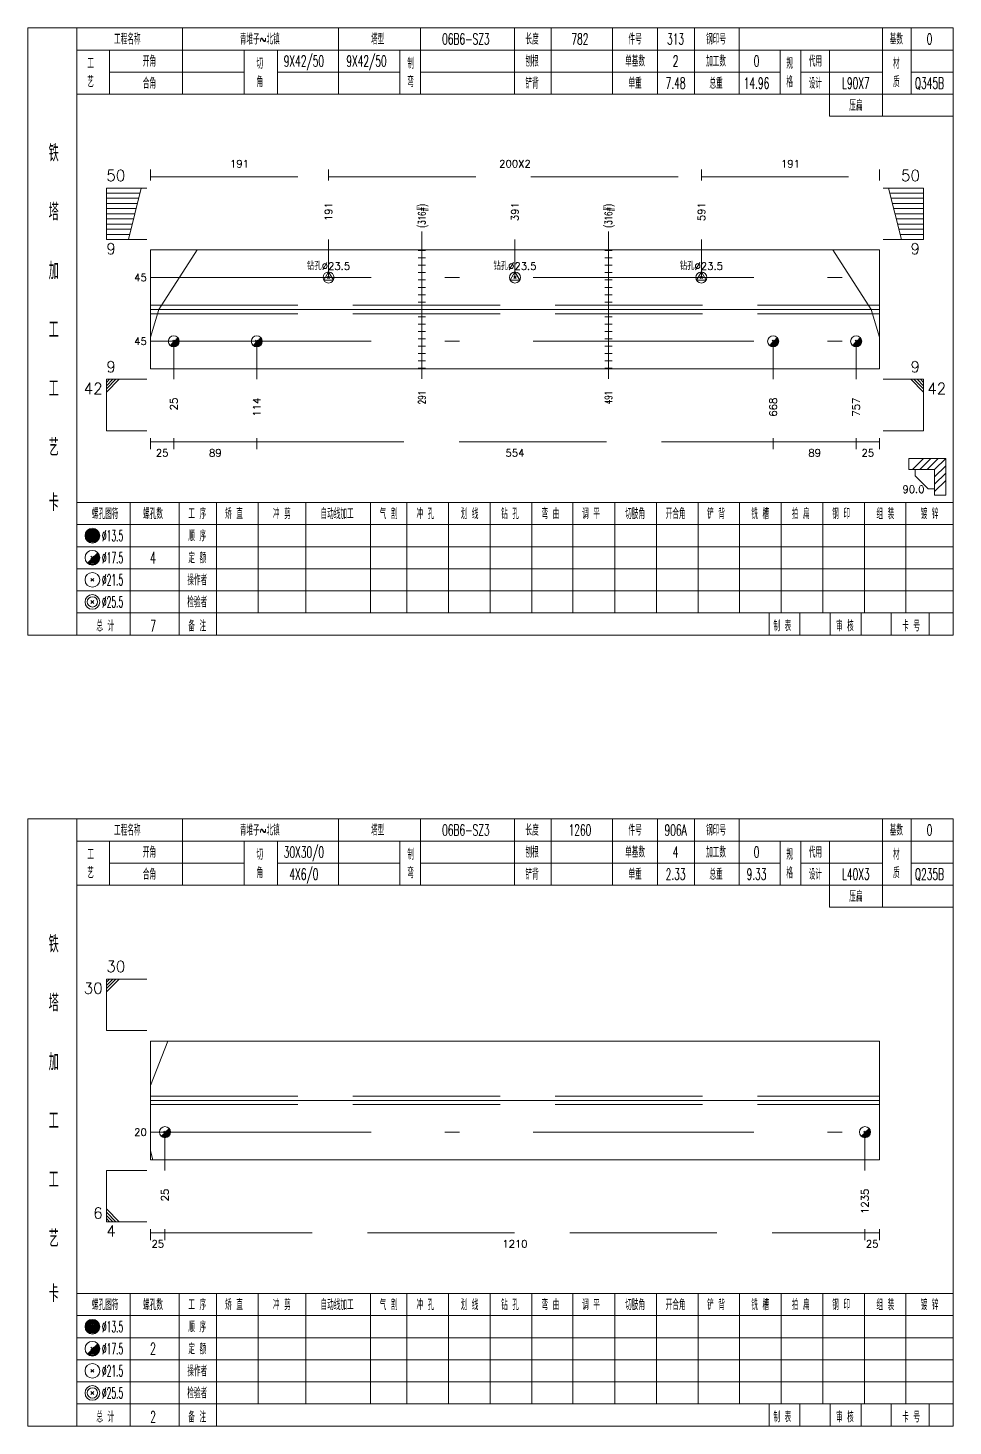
# Model space of a CAD drawing. Extents: x 0 to 30090, y 0 to 380.
# Drawn here: x 10247.6 to 10499, y 0 to 380 of the extents above; entities that cross this region are included whole.
import ezdxf
from ezdxf.enums import TextEntityAlignment as Align

# ---------------------------------------------------------------- set-up
doc = ezdxf.new("R2010")
doc.units = 0
doc.header["$LTSCALE"] = 20
doc.header["$MEASUREMENT"] = 0
doc.linetypes.add('一点画线', pattern=[5.2, 3, -1, 0.2, -1])
doc.linetypes.add('虚线', pattern=[2.75, 2, -0.75])
doc.layers.get('0').update_dxf_attribs({"linetype": 'CONTINUOUS', "lineweight": 25})
for name, color, linetype, lineweight in [('1', 7, 'CONTINUOUS', 25), ('2', 7, 'CONTINUOUS', 25), ('4', 7, 'CONTINUOUS', 25), ('5', 7, 'CONTINUOUS', 25)]:
    doc.layers.add(name, color=color, linetype=linetype, lineweight=lineweight)
doc.styles.get("Standard").update_dxf_attribs({"font": 'simplex', "width": 0.7, "bigfont": 'gbhzfs.shx'})

# ---------------------------------------------------------------- blocks, each defined once
blk = doc.blocks.new('孔17.5')
at = {"layer": '5', "color": 7, "linetype": 'Continuous', "lineweight": 13}
for p, q in [((-0.2, -0.2), (0.2, 0.2)), ((-0.2, 0.2), (0.2, -0.2))]:
    blk.add_line(p, q, dxfattribs=at)
blk.add_circle((0, 0), 1, dxfattribs=at)
for radius in [0.9, 0.8, 0.7, 0.6, 0.5, 0.4, 0.3, 0.2, 0.1]:
    blk.add_arc((0, 0), radius, 225, 45, dxfattribs=at)
blk = doc.blocks.new('孔23.5')
at = {"layer": '5', "color": 7, "linetype": 'Continuous', "lineweight": 13}
for p, q in [((0, 1), (-0.866, -0.5)), ((-0.2, -0.2), (0.2, 0.2)), ((-0.2, 0.2), (0.2, -0.2)), ((0.866, -0.5), (0, 1)), ((-0.866, -0.5), (0.866, -0.5))]:
    blk.add_line(p, q, dxfattribs=at)
blk.add_circle((0, 0), 1, dxfattribs=at)

msp = doc.modelspace()

# ---------------------------------------------------------------- linework, layer by layer
at = {"color": 8, "linetype": '虚线', "lineweight": 9}
for p, q in [((10280.9, 338.5), (10280.9, 341.5)), ((10280.9, 339.5), (10329.29, 339.5)), ((10329.29, 338.5), (10329.29, 341.5)), ((10329.29, 338.5), (10329.29, 341.5)), ((10329.29, 339.5), (10430.61, 339.5)), ((10430.61, 338.5), (10430.61, 341.5)), ((10430.61, 338.5), (10430.61, 341.5)), ((10430.61, 339.5), (10479, 339.5)), ((10479, 338.5), (10479, 341.5)), ((10280.9, 268.5), (10280.9, 265.5)), ((10280.9, 267.5), (10287.23, 267.5)), ((10287.23, 268.5), (10287.23, 265.5)), ((10287.23, 268.5), (10287.23, 265.5)), ((10287.23, 267.5), (10309.78, 267.5)), ((10309.78, 268.5), (10309.78, 265.5)), ((10309.78, 268.5), (10309.78, 265.5)), ((10309.78, 267.5), (10450.12, 267.5)), ((10450.12, 268.5), (10450.12, 265.5)), ((10450.12, 268.5), (10450.12, 265.5)), ((10450.12, 267.5), (10472.67, 267.5)), ((10472.67, 268.5), (10472.67, 265.5)), ((10472.67, 268.5), (10472.67, 265.5)), ((10472.67, 267.5), (10479, 267.5)), ((10479, 268.5), (10479, 265.5)), ((10280.9, 53.5), (10280.9, 50.5)), ((10284.83, 53.5), (10284.83, 50.5)), ((10284.83, 53.5), (10284.83, 50.5)), ((10475.07, 53.5), (10475.07, 50.5)), ((10475.07, 53.5), (10475.07, 50.5)), ((10479, 53.5), (10479, 50.5)), ((10280.9, 52.5), (10284.83, 52.5)), ((10284.83, 52.5), (10475.07, 52.5)), ((10475.07, 52.5), (10479, 52.5))]:
    msp.add_line(p, q, dxfattribs=at)
at = {"color": 7, "linetype": 'Continuous', "lineweight": 13}
for p, q in [((10268.9, 336.5), (10279.9, 336.5)), ((10268.9, 322.5), (10268.9, 336.5)), ((10268.9, 335.1), (10278.05, 335.1)), ((10274.9, 322.5), (10278.4, 336.5)), ((10491, 336.5), (10480, 336.5)), ((10485, 322.5), (10481.5, 336.5)), ((10491, 335.1), (10481.85, 335.1)), ((10491, 322.5), (10491, 336.5)), ((10268.9, 333.7), (10277.7, 333.7)), ((10268.9, 332.3), (10277.35, 332.3)), ((10268.9, 330.9), (10277, 330.9)), ((10491, 333.7), (10482.2, 333.7)), ((10491, 332.3), (10482.55, 332.3)), ((10491, 330.9), (10482.9, 330.9)), ((10268.9, 329.5), (10276.65, 329.5)), ((10268.9, 328.1), (10276.3, 328.1)), ((10491, 329.5), (10483.25, 329.5)), ((10491, 328.1), (10483.6, 328.1)), ((10268.9, 326.7), (10275.95, 326.7)), ((10268.9, 325.3), (10275.6, 325.3)), ((10268.9, 323.9), (10275.25, 323.9)), ((10491, 326.7), (10483.95, 326.7)), ((10491, 325.3), (10484.3, 325.3)), ((10491, 323.9), (10484.65, 323.9)), ((10268.9, 322.5), (10279.9, 322.5)), ((10283.18, 303.5), (10293.57, 319.67)), ((10329.29, 312.17), (10329.29, 322.5)), ((10379.95, 312.17), (10379.95, 322.5)), ((10430.61, 312.17), (10430.61, 322.5)), ((10476.72, 303.5), (10466.33, 319.67)), ((10491, 322.5), (10480, 322.5)), ((10280.9, 295.96), (10283.18, 303.5)), ((10479, 295.96), (10476.72, 303.5)), ((10287.23, 294.83), (10287.23, 284.5)), ((10309.78, 294.83), (10309.78, 284.5)), ((10450.12, 294.83), (10450.12, 284.5)), ((10472.67, 294.83), (10472.67, 284.5)), ((10268.9, 284.5), (10279.9, 284.5)), ((10268.9, 284.5), (10268.9, 270.5)), ((10269.77, 284.5), (10268.9, 283.62)), ((10270.65, 284.5), (10268.9, 282.75)), ((10271.52, 284.5), (10268.9, 281.88)), ((10272.4, 284.5), (10268.9, 281)), ((10491, 284.5), (10480, 284.5)), ((10487.5, 284.5), (10491, 281)), ((10488.37, 284.5), (10491, 281.88)), ((10489.25, 284.5), (10491, 282.75)), ((10490.12, 284.5), (10491, 283.62)), ((10491, 284.5), (10491, 270.5)), ((10268.9, 270.5), (10279.9, 270.5)), ((10491, 270.5), (10480, 270.5)), ((10268.9, 121.5), (10279.9, 121.5)), ((10268.9, 107.5), (10268.9, 121.5)), ((10269.77, 121.5), (10268.9, 120.62)), ((10270.65, 121.5), (10268.9, 119.75)), ((10271.52, 121.5), (10268.9, 118.88)), ((10272.4, 121.5), (10268.9, 118)), ((10268.9, 107.5), (10279.9, 107.5)), ((10280.9, 92.53), (10285.62, 104.62)), ((10284.83, 79.88), (10284.83, 69.5)), ((10475.07, 79.88), (10475.07, 69.5)), ((10280.9, 74.79), (10281.53, 72.38)), ((10268.9, 69.5), (10279.9, 69.5)), ((10268.9, 69.5), (10268.9, 55.5)), ((10272.4, 55.5), (10268.9, 59)), ((10271.52, 55.5), (10268.9, 58.12)), ((10270.65, 55.5), (10268.9, 57.25)), ((10269.77, 55.5), (10268.9, 56.38)), ((10268.9, 55.5), (10279.9, 55.5))]:
    msp.add_line(p, q, dxfattribs=at)
at = {"color": 7, "linetype": 'Continuous', "lineweight": 18}
for p, q in [((10280.9, 319.67), (10280.9, 287.33)), ((10280.9, 319.67), (10479, 319.67)), ((10479, 319.67), (10479, 287.33)), ((10280.9, 303.5), (10479, 303.5)), ((10280.9, 104.62), (10280.9, 72.38)), ((10280.9, 104.62), (10479, 104.62)), ((10479, 104.62), (10479, 72.38)), ((10280.9, 88.5), (10479, 88.5))]:
    msp.add_line(p, q, dxfattribs=at)
at = {"color": 3, "linetype": '一点画线', "lineweight": 13}
for p, q in [((10280.9, 312.17), (10479, 312.17)), ((10280.9, 294.83), (10479, 294.83)), ((10280.9, 79.88), (10479, 79.88))]:
    msp.add_line(p, q, dxfattribs=at)
at = {"color": 1, "linetype": '虚线', "lineweight": 18}
for p, q in [((10280.9, 304.67), (10479, 304.67)), ((10280.9, 302.33), (10479, 302.33)), ((10280.9, 89.62), (10479, 89.62)), ((10280.9, 87.38), (10479, 87.38))]:
    msp.add_line(p, q, dxfattribs=at)
at = {"layer": '1', "color": 7, "linetype": 'Continuous', "lineweight": 18}
for p, q in [((10280.9, 287.33), (10479, 287.33)), ((10280.9, 72.38), (10479, 72.38))]:
    msp.add_line(p, q, dxfattribs=at)
at = {"layer": '2', "color": 216, "linetype": '虚线', "lineweight": 13}
for p, q in [((10354.68, 324.67), (10354.68, 282.33)), ((10405.34, 324.67), (10405.34, 282.33))]:
    msp.add_line(p, q, dxfattribs=at)
at = {"layer": '2', "color": 7, "linetype": 'Continuous', "lineweight": 13}
for p, q in [((10355.68, 319.5), (10353.68, 319.5)), ((10354.68, 303.5), (10354.68, 319.67)), ((10406.34, 319.5), (10404.34, 319.5)), ((10405.34, 303.5), (10405.34, 319.67)), ((10355.68, 317.5), (10353.68, 317.5)), ((10355.68, 315.5), (10353.68, 315.5)), ((10406.34, 317.5), (10404.34, 317.5)), ((10406.34, 315.5), (10404.34, 315.5)), ((10355.68, 313.5), (10353.68, 313.5)), ((10406.34, 313.5), (10404.34, 313.5)), ((10355.68, 311.5), (10353.68, 311.5)), ((10355.68, 309.5), (10353.68, 309.5)), ((10406.34, 311.5), (10404.34, 311.5)), ((10406.34, 309.5), (10404.34, 309.5)), ((10355.68, 307.5), (10353.68, 307.5)), ((10355.68, 305.5), (10353.68, 305.5)), ((10406.34, 307.5), (10404.34, 307.5)), ((10406.34, 305.5), (10404.34, 305.5)), ((10353.68, 301.5), (10355.68, 301.5)), ((10354.68, 303.5), (10354.68, 287.33)), ((10404.34, 301.5), (10406.34, 301.5)), ((10405.34, 303.5), (10405.34, 287.33)), ((10353.68, 299.5), (10355.68, 299.5)), ((10353.68, 297.5), (10355.68, 297.5)), ((10404.34, 299.5), (10406.34, 299.5)), ((10404.34, 297.5), (10406.34, 297.5)), ((10353.68, 295.5), (10355.68, 295.5)), ((10353.68, 293.5), (10355.68, 293.5)), ((10404.34, 295.5), (10406.34, 295.5)), ((10404.34, 293.5), (10406.34, 293.5)), ((10353.68, 291.5), (10355.68, 291.5)), ((10353.68, 289.5), (10355.68, 289.5)), ((10404.34, 291.5), (10406.34, 291.5)), ((10404.34, 289.5), (10406.34, 289.5)), ((10353.68, 287.5), (10355.68, 287.5)), ((10404.34, 287.5), (10406.34, 287.5)), ((10497, 263), (10487, 263)), ((10487, 263), (10487, 260)), ((10488, 260), (10491, 263)), ((10490, 260), (10493, 263)), ((10492, 260), (10495, 263)), ((10494, 260), (10497, 263)), ((10497, 253), (10497, 263)), ((10487, 260), (10494, 260)), ((10488.75, 260), (10488.75, 258.25)), ((10494, 258), (10497, 261)), ((10494, 260), (10494, 253)), ((10494, 256), (10497, 259)), ((10492.25, 254.75), (10488.75, 258.25)), ((10492.25, 254.75), (10494, 254.75)), ((10494, 254), (10497, 257)), ((10494, 253), (10497, 253))]:
    msp.add_line(p, q, dxfattribs=at)
at = {"layer": '4', "color": 1, "linetype": 'Continuous', "lineweight": 18}
for p, q in [((10260.9, 215), (10260.9, 380)), ((10289.6, 362), (10289.6, 380)), ((10332, 362), (10332, 380)), ((10354.3, 362), (10354.3, 380)), ((10379.8, 362), (10379.8, 380)), ((10389.8, 362), (10389.8, 380)), ((10406.5, 362), (10406.5, 380)), ((10418.7, 362), (10418.7, 380)), ((10428.7, 362), (10428.7, 380)), ((10440.9, 362), (10440.9, 380)), ((10479.8, 356), (10479.8, 380)), ((10487.6, 362), (10487.6, 380)), ((10260.9, 374), (10499, 374)), ((10269.8, 362), (10269.8, 374)), ((10306.4, 362), (10306.4, 374)), ((10315.4, 362), (10315.4, 374)), ((10348.7, 362), (10348.7, 374)), ((10452, 362), (10452, 374)), ((10457.6, 362), (10457.6, 374)), ((10465.4, 356), (10465.4, 374)), ((10269.8, 368), (10306.4, 368)), ((10315.4, 368), (10348.7, 368)), ((10354.3, 368), (10452, 368)), ((10457.6, 368), (10479.8, 368)), ((10487.6, 368), (10499, 368)), ((10260.9, 362), (10499, 362)), ((10465.4, 356), (10499, 356)), ((10260.9, 251), (10499, 251)), ((10275.4, 215), (10275.4, 251)), ((10288.7, 215), (10288.7, 251)), ((10298.8, 215), (10298.8, 251)), ((10310.2, 221), (10310.2, 251)), ((10323.1, 221), (10323.1, 251)), ((10340.7, 221), (10340.7, 251)), ((10350.6, 221), (10350.6, 251)), ((10361.9, 221), (10361.9, 251)), ((10373.2, 221), (10373.2, 251)), ((10384.5, 221), (10384.5, 251)), ((10395.7, 221), (10395.7, 251)), ((10407.1, 221), (10407.1, 251)), ((10418.4, 221), (10418.4, 251)), ((10429.7, 221), (10429.7, 251)), ((10441, 221), (10441, 251)), ((10452.3, 221), (10452.3, 251)), ((10463.6, 221), (10463.6, 251)), ((10474.9, 221), (10474.9, 251)), ((10486.2, 221), (10486.2, 251)), ((10260.9, 245), (10499, 245)), ((10260.9, 239), (10499, 239)), ((10260.9, 233), (10499, 233)), ((10260.9, 227), (10499, 227)), ((10260.9, 221), (10499, 221)), ((10449, 215), (10449, 221)), ((10457.4, 215), (10457.4, 221)), ((10465.6, 215), (10465.6, 221)), ((10474, 215), (10474, 221)), ((10482.2, 215), (10482.2, 221)), ((10492.5, 215), (10492.5, 221)), ((10260.9, 0), (10260.9, 165)), ((10289.6, 147), (10289.6, 165)), ((10332, 147), (10332, 165)), ((10354.3, 147), (10354.3, 165)), ((10379.8, 147), (10379.8, 165)), ((10389.8, 147), (10389.8, 165)), ((10406.5, 147), (10406.5, 165)), ((10418.7, 147), (10418.7, 165)), ((10428.7, 147), (10428.7, 165)), ((10440.9, 147), (10440.9, 165)), ((10479.8, 141), (10479.8, 165)), ((10487.6, 147), (10487.6, 165)), ((10260.9, 159), (10499, 159)), ((10269.8, 147), (10269.8, 159)), ((10306.4, 147), (10306.4, 159)), ((10315.4, 147), (10315.4, 159)), ((10348.7, 147), (10348.7, 159)), ((10452, 147), (10452, 159)), ((10457.6, 147), (10457.6, 159)), ((10465.4, 141), (10465.4, 159)), ((10269.8, 153), (10306.4, 153)), ((10315.4, 153), (10348.7, 153)), ((10354.3, 153), (10452, 153)), ((10457.6, 153), (10479.8, 153)), ((10487.6, 153), (10499, 153)), ((10260.9, 147), (10499, 147)), ((10465.4, 141), (10499, 141)), ((10260.9, 36), (10499, 36)), ((10275.4, 0), (10275.4, 36)), ((10288.7, 0), (10288.7, 36)), ((10298.8, 0), (10298.8, 36)), ((10310.2, 6), (10310.2, 36)), ((10323.1, 6), (10323.1, 36)), ((10340.7, 6), (10340.7, 36)), ((10350.6, 6), (10350.6, 36)), ((10361.9, 6), (10361.9, 36)), ((10373.2, 6), (10373.2, 36)), ((10384.5, 6), (10384.5, 36)), ((10395.7, 6), (10395.7, 36)), ((10407.1, 6), (10407.1, 36)), ((10418.4, 6), (10418.4, 36)), ((10429.7, 6), (10429.7, 36)), ((10441, 6), (10441, 36)), ((10452.3, 6), (10452.3, 36)), ((10463.6, 6), (10463.6, 36)), ((10474.9, 6), (10474.9, 36)), ((10486.2, 6), (10486.2, 36)), ((10260.9, 30), (10499, 30)), ((10260.9, 24), (10499, 24)), ((10260.9, 18), (10499, 18)), ((10260.9, 12), (10499, 12)), ((10260.9, 6), (10499, 6)), ((10449, 0), (10449, 6)), ((10457.4, 0), (10457.4, 6)), ((10465.6, 0), (10465.6, 6)), ((10474, 0), (10474, 6)), ((10482.2, 0), (10482.2, 6)), ((10492.5, 0), (10492.5, 6))]:
    msp.add_line(p, q, dxfattribs=at)
at = {"layer": '4', "color": 7, "linetype": 'Continuous', "lineweight": 13}
for p, q in [((10264.9, 241.8), (10265.3, 242.2)), ((10265.3, 241.8), (10264.9, 242.2)), ((10264.7, 235.6), (10265.5, 236.4)), ((10264.7, 236.4), (10265.5, 235.6)), ((10264.7, 229.6), (10265.5, 230.4)), ((10264.7, 230.4), (10265.5, 229.6)), ((10264.7, 223.6), (10265.5, 224.4)), ((10264.7, 224.4), (10265.5, 223.6)), ((10264.9, 26.8), (10265.3, 27.2)), ((10265.3, 26.8), (10264.9, 27.2)), ((10264.7, 20.6), (10265.5, 21.4)), ((10264.7, 21.4), (10265.5, 20.6)), ((10264.7, 14.6), (10265.5, 15.4)), ((10264.7, 15.4), (10265.5, 14.6)), ((10264.7, 8.6), (10265.5, 9.4)), ((10264.7, 9.4), (10265.5, 8.6))]:
    msp.add_line(p, q, dxfattribs=at)
at = {"layer": '4', "color": 1, "linetype": 'Continuous', "lineweight": 18}
for points in [[(10247.6, 380), (10247.6, 215), (10499, 215), (10499, 380)], [(10247.6, 165), (10247.6, 0), (10499, 0), (10499, 165)]]:
    msp.add_lwpolyline(points, close=True, dxfattribs=at)
at = {"layer": '4', "color": 7, "linetype": 'Continuous', "lineweight": 13}
for centre, radius in [((10265.1, 242), 2), ((10265.1, 242), 1.8), ((10265.1, 242), 1.6), ((10265.1, 242), 1.4), ((10265.1, 242), 1.2), ((10265.1, 242), 1), ((10265.1, 242), 0.8), ((10265.1, 242), 0.6), ((10265.1, 242), 0.4), ((10265.1, 242), 0.2), ((10265.1, 236), 2), ((10265.1, 230), 2), ((10265.1, 224), 2), ((10265.1, 224), 1.4), ((10265.1, 27), 2), ((10265.1, 27), 1.8), ((10265.1, 27), 1.6), ((10265.1, 27), 1.4), ((10265.1, 27), 1.2), ((10265.1, 27), 1), ((10265.1, 27), 0.8), ((10265.1, 27), 0.6), ((10265.1, 27), 0.4), ((10265.1, 27), 0.2), ((10265.1, 21), 2), ((10265.1, 15), 2), ((10265.1, 9), 2), ((10265.1, 9), 1.4)]:
    msp.add_circle(centre, radius, dxfattribs=at)
for centre, radius in [((10265.1, 236), 1.8), ((10265.1, 236), 1.6), ((10265.1, 236), 1.4), ((10265.1, 236), 1.2), ((10265.1, 236), 1), ((10265.1, 236), 0.8), ((10265.1, 236), 0.6), ((10265.1, 236), 0.4), ((10265.1, 236), 0.2), ((10265.1, 21), 1.8), ((10265.1, 21), 1.6), ((10265.1, 21), 1.4), ((10265.1, 21), 1.2), ((10265.1, 21), 1), ((10265.1, 21), 0.8), ((10265.1, 21), 0.6), ((10265.1, 21), 0.4), ((10265.1, 21), 0.2)]:
    msp.add_arc(centre, radius, 225, 45, dxfattribs=at)

# ---------------------------------------------------------------- block references
at = {"color": 7, "linetype": 'Continuous', "lineweight": 13, "xscale": 1.5, "yscale": 1.5, "zscale": 1.5}
for p in [(10329.29, 312.17), (10379.95, 312.17), (10430.61, 312.17)]:
    msp.add_blockref('孔23.5', p, dxfattribs=at)
at = {"layer": '1', "color": 7, "linetype": 'Continuous', "lineweight": 13, "xscale": 1.5, "yscale": 1.5, "zscale": 1.5}
for p in [(10287.23, 294.83), (10309.78, 294.83), (10450.12, 294.83), (10472.67, 294.83), (10284.83, 79.88), (10475.07, 79.88)]:
    msp.add_blockref('孔17.5', p, dxfattribs=at)

# ---------------------------------------------------------------- texts
at = {"color": 8, "linetype": 'Continuous', "lineweight": 9}
for s, p in [('191', (10305.09, 341.5)), ('200X2', (10379.95, 341.5)), ('191', (10454.81, 341.5))]:
    msp.add_text(s, height=2, dxfattribs=at).set_placement(p, align=Align.BOTTOM_CENTER)
at = {"color": 7, "linetype": 'Continuous', "lineweight": 13}
for s, p in [('50', (10268.9, 337.5)), ('9', (10268.9, 285.5)), ('30', (10268.9, 122.5))]:
    msp.add_text(s, height=3, dxfattribs=at).set_placement(p, align=Align.BOTTOM_LEFT)
for s, p in [('50', (10490, 337.5)), ('9', (10490, 285.5)), ('6', (10267.9, 55.5))]:
    msp.add_text(s, height=3, dxfattribs=at).set_placement(p, align=Align.BOTTOM_RIGHT)
for s, p in [('191', (10329.29, 327.5)), ('391', (10379.95, 327.5)), ('591', (10430.61, 327.5))]:
    msp.add_text(s, height=2, rotation=90, dxfattribs=at).set_placement(p, align=Align.MIDDLE_LEFT)
for s, p in [('9', (10268.9, 321.5)), ('42', (10492, 283.5)), ('4', (10268.9, 54.5))]:
    msp.add_text(s, height=3, dxfattribs=at).set_placement(p, align=Align.TOP_LEFT)
for s, p in [('9', (10490, 321.5)), ('42', (10267.9, 283.5)), ('30', (10267.9, 120.5))]:
    msp.add_text(s, height=3, dxfattribs=at).set_placement(p, align=Align.TOP_RIGHT)
for p in [(10329.29, 313.67), (10379.95, 313.67), (10430.61, 313.67)]:
    msp.add_text('钻孔%%c23.5', height=2, dxfattribs=at).set_placement(p, align=Align.BOTTOM_CENTER)
for s, p in [('45', (10279.9, 312.17)), ('45', (10279.9, 294.83)), ('20', (10279.9, 79.88))]:
    msp.add_text(s, height=2, dxfattribs=at).set_placement(p, align=Align.MIDDLE_RIGHT)
at = {"color": 8, "linetype": 'Continuous', "lineweight": 9}
for s, p in [('25', (10284.07, 265.5)), ('89', (10298.51, 265.5)), ('554', (10379.95, 265.5)), ('89', (10461.39, 265.5)), ('25', (10475.83, 265.5)), ('25', (10282.87, 50.5)), ('1210', (10379.95, 50.5)), ('25', (10477.03, 50.5))]:
    msp.add_text(s, height=2, dxfattribs=at).set_placement(p, align=Align.TOP_CENTER)
at = {"layer": '1', "color": 7, "linetype": 'Continuous', "lineweight": 13}
for s, p in [('25', (10287.23, 279.5)), ('114', (10309.78, 279.5)), ('668', (10450.12, 279.5)), ('757', (10472.67, 279.5)), ('25', (10284.83, 64.5)), ('1235', (10475.07, 64.5))]:
    msp.add_text(s, height=2, rotation=90, dxfattribs=at).set_placement(p, align=Align.MIDDLE_RIGHT)
at = {"layer": '2', "color": 7, "linetype": 'Continuous', "lineweight": 13, "width": 0.7}
for p in [(10354.68, 325.67), (10405.34, 325.67)]:
    msp.add_text('(316#)', height=2, rotation=90, dxfattribs=at).set_placement(p, align=Align.MIDDLE_LEFT)
for s, p in [('291', (10354.68, 281.33)), ('491', (10405.34, 281.33))]:
    msp.add_text(s, height=2, rotation=90, dxfattribs=at).set_placement(p, align=Align.MIDDLE_RIGHT)
at = {"layer": '2', "color": 7, "linetype": 'Continuous', "lineweight": 13}
msp.add_text('90.0', height=2, dxfattribs=at).set_placement((10491.25, 253), align=Align.BOTTOM_RIGHT)
at = {"layer": '4', "color": 1, "linetype": 'Continuous', "lineweight": 13}
for s, height, width, p in [('工程名称', 3, 0.6, (10274.6, 377)), ('青堆子~北镇', 3, 0.6, (10310.6, 377)), ('塔型', 3, 0.6, (10342.6, 377)), ('06B6-SZ3', 3, 0.6, (10366.6, 377)), ('长度', 3, 0.6, (10384.6, 377)), ('782', 3, 0.6, (10397.6, 377)), ('件号', 3, 0.6, (10412.6, 377)), ('313', 3, 0.6, (10423.6, 377)), ('钢印号', 3, 0.6, (10434.6, 377)), ('基数', 3, 0.6, (10483.6, 377)), ('0', 3, 0.6, (10492.6, 377)), ('开角', 3, 0.6, (10280.6, 371)), ('9X42/50', 3, 0.6, (10322.6, 371)), ('9X42/50', 3, 0.6, (10339.6, 371)), ('刨根', 3, 0.6, (10384.6, 371)), ('单基数', 3, 0.6, (10412.6, 371)), ('2', 3, 0.6, (10423.6, 371)), ('加工数', 3, 0.6, (10434.6, 371)), ('0', 3, 0.6, (10445.6, 371)), ('代用', 3, 0.6, (10461.6, 371)), ('工', 3, 0.6, (10264.6, 370.4)), ('切', 3, 0.6, (10310.6, 370.4)), ('制', 3, 0.6, (10351.6, 370.4)), ('规', 3, 0.6, (10454.6, 370.4)), ('材', 3, 0.6, (10483.6, 370.4)), ('艺', 3, 0.6, (10264.6, 365.4)), ('合角', 3, 0.6, (10280.6, 365)), ('角', 3, 0.6, (10310.6, 365.4)), ('弯', 3, 0.6, (10351.6, 365.4)), ('铲背', 3, 0.6, (10384.6, 365)), ('单重', 3, 0.6, (10412.6, 365)), ('7.48', 3, 0.6, (10423.6, 365)), ('总重', 3, 0.6, (10434.6, 365)), ('14.96', 3, 0.6, (10445.6, 365)), ('格', 3, 0.6, (10454.6, 365.4)), ('设计', 3, 0.6, (10461.6, 365)), ('L90X7', 3, 0.6, (10472.6, 365)), ('质', 3, 0.6, (10483.6, 365.4)), ('Q345B', 3, 0.6, (10492.6, 365)), ('压扁', 3, 0.6, (10472.6, 359)), ('铁', 4.6, 0.8, (10254.6, 346)), ('塔', 4.6, 0.8, (10254.6, 330)), ('加', 4.6, 0.8, (10254.6, 314)), ('工', 4.6, 0.8, (10254.6, 298)), ('工', 4.6, 0.8, (10254.6, 282)), ('艺', 4.6, 0.8, (10254.6, 266)), ('卡', 4.6, 0.8, (10254.6, 251)), ('螺孔图符', 3, 0.6, (10268.6, 248)), ('螺孔数', 3, 0.6, (10281.6, 248)), ('工 序', 3, 0.6, (10293.6, 248)), ('矫 直', 3, 0.6, (10303.6, 248)), ('冲 剪', 3, 0.6, (10316.6, 248)), ('自动线加工', 3, 0.6, (10331.6, 248)), ('气 割', 3, 0.6, (10345.6, 248)), ('冲 孔', 3, 0.6, (10355.6, 248)), ('划 线', 3, 0.6, (10367.6, 248)), ('钻 孔', 3, 0.6, (10378.6, 248)), ('弯 曲', 3, 0.6, (10389.6, 248)), ('调 平', 3, 0.6, (10400.6, 248)), ('切肢角', 3, 0.6, (10412.6, 248)), ('开合角', 3, 0.6, (10423.6, 248)), ('铲 背', 3, 0.6, (10434.6, 248)), ('铣 槽', 3, 0.6, (10446.6, 248)), ('拍 扁', 3, 0.6, (10457.6, 248)), ('钢 印', 3, 0.6, (10468.6, 248)), ('组 装', 3, 0.6, (10480.6, 248)), ('镀 锌', 3, 0.6, (10492.6, 248)), ('%%C13.5', 3, 0.5, (10270.6, 242)), ('顺 序', 3, 0.6, (10293.6, 242)), ('%%C17.5', 3, 0.5, (10270.6, 236)), ('4', 3.2, 0.6, (10281.6, 236)), ('定 额', 3, 0.6, (10293.6, 236)), ('操作者', 3, 0.6, (10293.6, 230)), ('%%C21.5', 3, 0.5, (10270.6, 230)), ('%%C25.5', 3, 0.5, (10270.6, 224)), ('检验者', 3, 0.6, (10293.6, 224)), ('总 计', 3, 0.6, (10268.6, 217.5)), ('7', 3, 0.6, (10281.6, 217.5)), ('备 注', 3, 0.6, (10293.6, 217.5)), ('制 表', 3, 0.6, (10452.6, 217.5)), ('审 核', 3, 0.6, (10469.6, 217.5)), ('卡 号', 3, 0.6, (10487.6, 217.5)), ('工程名称', 3, 0.6, (10274.6, 162)), ('青堆子~北镇', 3, 0.6, (10310.6, 162)), ('塔型', 3, 0.6, (10342.6, 162)), ('06B6-SZ3', 3, 0.6, (10366.6, 162)), ('长度', 3, 0.6, (10384.6, 162)), ('1260', 3, 0.6, (10397.6, 162)), ('件号', 3, 0.6, (10412.6, 162)), ('906A', 3, 0.6, (10423.6, 162)), ('钢印号', 3, 0.6, (10434.6, 162)), ('基数', 3, 0.6, (10483.6, 162)), ('0', 3, 0.6, (10492.6, 162)), ('工', 3, 0.6, (10264.6, 155.4)), ('开角', 3, 0.6, (10280.6, 156)), ('切', 3, 0.6, (10310.6, 155.4)), ('30X30/0', 3, 0.6, (10322.6, 156)), ('制', 3, 0.6, (10351.6, 155.4)), ('刨根', 3, 0.6, (10384.6, 156)), ('单基数', 3, 0.6, (10412.6, 156)), ('4', 3, 0.6, (10423.6, 156)), ('加工数', 3, 0.6, (10434.6, 156)), ('0', 3, 0.6, (10445.6, 156)), ('规', 3, 0.6, (10454.6, 155.4)), ('代用', 3, 0.6, (10461.6, 156)), ('材', 3, 0.6, (10483.6, 155.4)), ('艺', 3, 0.6, (10264.6, 150.4)), ('角', 3, 0.6, (10310.6, 150.4)), ('4X6/0', 3, 0.6, (10322.6, 150)), ('弯', 3, 0.6, (10351.6, 150.4)), ('格', 3, 0.6, (10454.6, 150.4)), ('质', 3, 0.6, (10483.6, 150.4)), ('合角', 3, 0.6, (10280.6, 150)), ('铲背', 3, 0.6, (10384.6, 150)), ('单重', 3, 0.6, (10412.6, 150)), ('2.33', 3, 0.6, (10423.6, 150)), ('总重', 3, 0.6, (10434.6, 150)), ('9.33', 3, 0.6, (10445.6, 150)), ('设计', 3, 0.6, (10461.6, 150)), ('L40X3', 3, 0.6, (10472.6, 150)), ('Q235B', 3, 0.6, (10492.6, 150)), ('压扁', 3, 0.6, (10472.6, 144)), ('铁', 4.6, 0.8, (10254.6, 131)), ('塔', 4.6, 0.8, (10254.6, 115)), ('加', 4.6, 0.8, (10254.6, 99)), ('工', 4.6, 0.8, (10254.6, 83)), ('工', 4.6, 0.8, (10254.6, 67)), ('艺', 4.6, 0.8, (10254.6, 51)), ('卡', 4.6, 0.8, (10254.6, 36)), ('螺孔图符', 3, 0.6, (10268.6, 33)), ('螺孔数', 3, 0.6, (10281.6, 33)), ('工 序', 3, 0.6, (10293.6, 33)), ('矫 直', 3, 0.6, (10303.6, 33)), ('冲 剪', 3, 0.6, (10316.6, 33)), ('自动线加工', 3, 0.6, (10331.6, 33)), ('气 割', 3, 0.6, (10345.6, 33)), ('冲 孔', 3, 0.6, (10355.6, 33)), ('划 线', 3, 0.6, (10367.6, 33)), ('钻 孔', 3, 0.6, (10378.6, 33)), ('弯 曲', 3, 0.6, (10389.6, 33)), ('调 平', 3, 0.6, (10400.6, 33)), ('切肢角', 3, 0.6, (10412.6, 33)), ('开合角', 3, 0.6, (10423.6, 33)), ('铲 背', 3, 0.6, (10434.6, 33)), ('铣 槽', 3, 0.6, (10446.6, 33)), ('拍 扁', 3, 0.6, (10457.6, 33)), ('钢 印', 3, 0.6, (10468.6, 33)), ('组 装', 3, 0.6, (10480.6, 33)), ('镀 锌', 3, 0.6, (10492.6, 33)), ('%%C13.5', 3, 0.5, (10270.6, 27)), ('顺 序', 3, 0.6, (10293.6, 27)), ('定 额', 3, 0.6, (10293.6, 21)), ('%%C17.5', 3, 0.5, (10270.6, 21)), ('2', 3.2, 0.6, (10281.6, 21)), ('%%C21.5', 3, 0.5, (10270.6, 15)), ('操作者', 3, 0.6, (10293.6, 15)), ('%%C25.5', 3, 0.5, (10270.6, 9)), ('检验者', 3, 0.6, (10293.6, 9)), ('总 计', 3, 0.6, (10268.6, 2.5)), ('2', 3, 0.6, (10281.6, 2.5)), ('备 注', 3, 0.6, (10293.6, 2.5)), ('制 表', 3, 0.6, (10452.6, 2.5)), ('审 核', 3, 0.6, (10469.6, 2.5)), ('卡 号', 3, 0.6, (10487.6, 2.5))]:
    msp.add_text(s, height=height, dxfattribs=dict(at, width=width)).set_placement(p, align=Align.MIDDLE_CENTER)

doc.saveas('drawing.dxf')
